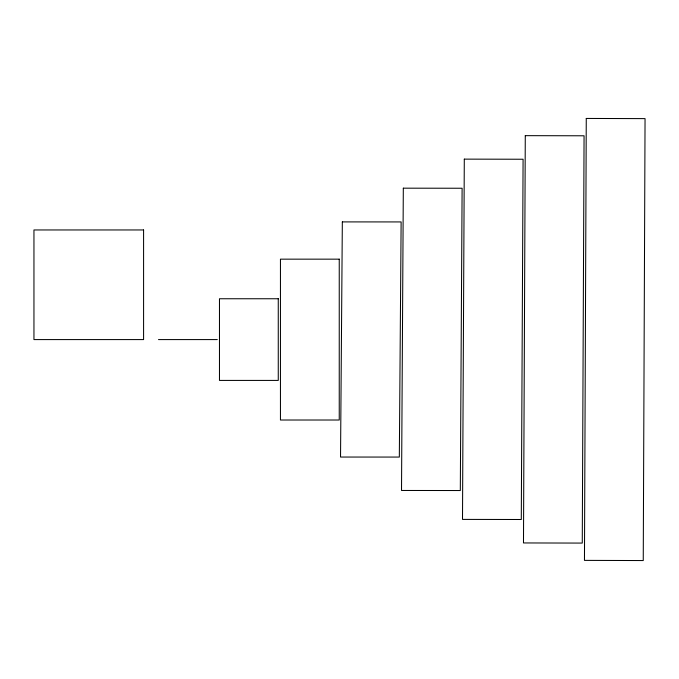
<?xml version="1.0" encoding="UTF-8"?>
<svg xmlns="http://www.w3.org/2000/svg" width="679" height="679" viewBox="0 0 679 679"><rect width="100%" height="100%" fill="white"/><g stroke="black" fill="none" stroke-linecap="round" stroke-linejoin="round"><path stroke-width="1.02" d="M158.487 339.585L217.28 339.585M525.283 135.656L523.484 542.945L582.268 543.081L584.067 135.792L525.283 135.656M586.266 118.443L584.466 560.379L643.251 560.557L645.05 118.621L586.266 118.443M403.318 188.176L401.518 490.467L460.311 490.535L462.11 188.244L403.318 188.176M464.3 159.132L462.501 519.401L521.294 519.503L523.085 159.242L464.3 159.132M342.335 221.906L340.535 457.043L399.328 457.069L401.128 221.931L342.335 221.906M143.583 229.96L33.95 229.96L33.95 339.585L143.583 339.585L143.583 229.96M339.245 259.157L280.452 259.157L280.452 420.012L339.245 420.012L339.245 259.157M278.263 298.752L219.47 298.752L219.47 380.418L278.263 380.418L278.263 298.752"/></g></svg>
